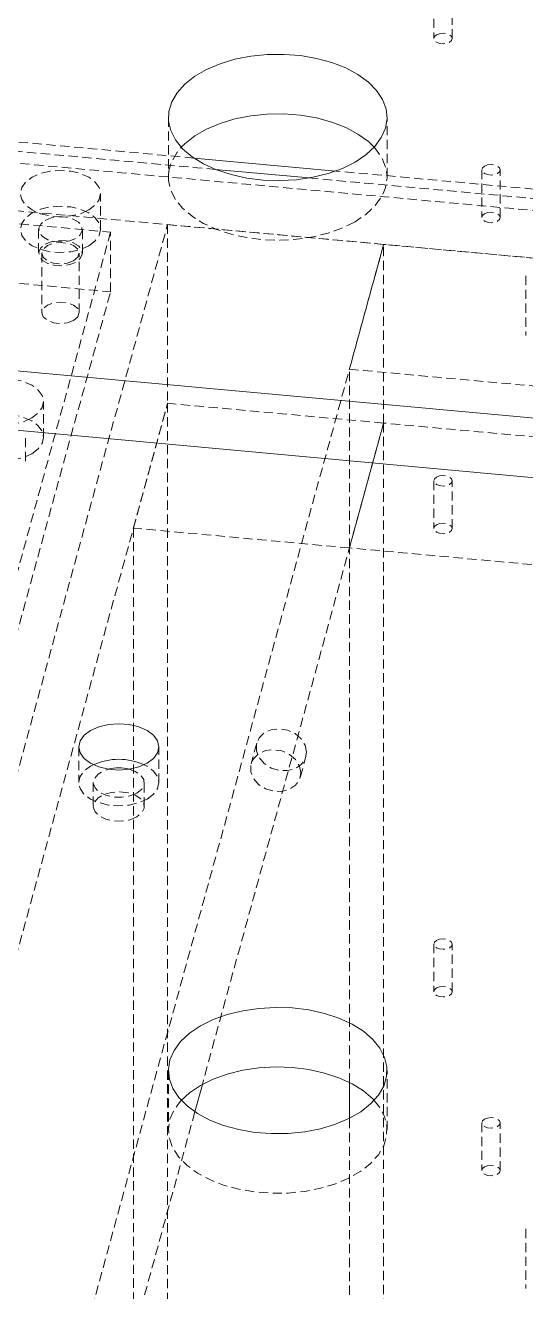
# Model space of a CAD drawing. Header units: millimetres. Extents: x 1529 to 6255, y 1713 to 5797.
# Drawn here: x 5056.2 to 5124.8, y 5103.3 to 5276.9 of the extents above; entities that cross this region are included whole.
import ezdxf

# ---------------------------------------------------------------- set-up
doc = ezdxf.new("R2010")
doc.units = ezdxf.units.MM
doc.linetypes.add('HIDDEN', pattern=[1.905, 1.27, -0.635])

msp = doc.modelspace()

# ---------------------------------------------------------------- linework, layer by layer
at = {"color": 7, "linetype": 'HIDDEN', "lineweight": 0}
for p, q in [((5112.232, 5281.584), (5112.232, 5275.051)), ((5114.732, 5275.051), (5114.732, 5281.584)), ((5079.315, 5258.676), (4969.025, 5268.761)), ((4968.243, 5265.91), (5538.738, 5213.747)), ((5075.808, 5264.241), (5075.808, 5256.076)), ((5105.808, 5256.076), (5105.808, 5264.241)), ((5054.521, 5259.654), (5082.285, 5257.116)), ((5095.099, 5255.944), (5452.461, 5223.269)), ((5539.52, 5216.598), (5098.759, 5256.899)), ((5118.817, 5257.069), (5118.817, 5250.537)), ((5121.317, 5250.537), (5121.317, 5257.069)), ((5066.514, 5248.901), (5066.514, 5253.8)), ((5040.224, 5251.043), (5067.879, 5248.514)), ((5452.461, 5215.104), (5054.521, 5251.489)), ((5032.687, 5092.752), (5075.707, 5249.552)), ((5075.707, 5249.552), (5105.337, 5246.842)), ((5075.707, 5249.552), (5075.707, 5225.055)), ((5067.879, 5248.514), (5034.715, 5127.636)), ((5058.014, 5248.901), (5058.014, 5245.635)), ((5064.014, 5245.635), (5064.014, 5248.901)), ((5067.879, 5240.348), (5067.879, 5248.514)), ((5058.464, 5245.635), (5058.464, 5237.469)), ((5062.318, 5090.043), (5105.337, 5246.842)), ((5063.564, 5237.469), (5063.564, 5245.635)), ((5105.337, 5246.842), (5100.644, 5229.737)), ((5401.644, 5219.75), (5105.337, 5246.842)), ((5105.337, 5222.346), (5105.337, 5246.842)), ((5040.224, 5242.877), (5067.879, 5240.348)), ((5124.82, 5242.537), (5124.82, 5234.372)), ((5034.715, 5119.47), (5067.879, 5240.348)), ((5100.644, 5229.737), (5396.951, 5202.645)), ((5100.644, 5205.241), (5100.644, 5229.737)), ((5032.687, 5068.256), (5075.707, 5225.055)), ((5058.693, 5220.392), (5058.693, 5225.291)), ((5071.014, 5207.95), (5075.707, 5225.055)), ((5105.337, 5222.346), (5075.707, 5225.055)), ((5075.707, 5225.055), (5075.707, 4718.8)), ((5105.337, 5222.346), (5080.469, 5131.703)), ((5100.644, 5205.241), (5105.337, 5222.346)), ((5105.337, 5222.346), (5105.337, 4716.091)), ((5401.644, 5195.254), (5105.337, 5222.346)), ((5056.192, 5217.126), (5056.192, 5220.392)), ((5112.232, 5214.439), (5112.232, 5207.907)), ((5114.732, 5207.907), (5114.732, 5214.439)), ((5071.014, 5207.95), (5071.014, 4701.695)), ((5100.644, 5205.241), (5071.014, 5207.95)), ((5100.644, 5131.967), (5100.644, 5205.241)), ((5396.951, 5178.148), (5100.644, 5205.241)), ((5063.512, 5177.963), (5063.512, 5173.063)), ((5074.512, 5173.063), (5074.512, 5177.963)), ((5087.929, 5178.485), (5087.147, 5175.634)), ((5093.897, 5173.782), (5094.68, 5176.633)), ((5065.512, 5173.063), (5065.512, 5169.797)), ((5072.512, 5169.797), (5072.512, 5173.063)), ((5112.232, 5150.937), (5112.232, 5144.405)), ((5114.732, 5144.405), (5114.732, 5150.937)), ((5075.808, 5133.595), (5075.808, 5125.429)), ((5105.808, 5125.429), (5105.808, 5133.595)), ((5079.438, 5127.946), (5062.318, 5065.547)), ((5100.644, 4698.985), (5100.644, 5127.057)), ((5118.817, 5126.422), (5118.817, 5119.89)), ((5121.317, 5119.89), (5121.317, 5126.422)), ((5124.82, 5111.891), (5124.82, 5103.725))]:
    msp.add_line(p, q, dxfattribs=at)
at = {"color": 7, "linetype": 'Continuous', "lineweight": 15}
for p, q in [((5098.759, 5256.899), (5079.315, 5258.676)), ((5082.285, 5257.116), (5095.099, 5255.944)), ((5011.501, 5233.501), (5409.441, 5197.116)), ((5011.501, 5225.336), (5409.441, 5188.951)), ((5080.469, 5131.703), (5079.438, 5127.946)), ((5100.644, 5127.057), (5100.644, 5131.967))]:
    msp.add_line(p, q, dxfattribs=at)
at = {"color": 7, "linetype": 'HIDDEN', "lineweight": 0, "flags": 128}
for points in [[(5112.598, 5275.562), (5113.003, 5275.718), (5113.482, 5275.773), (5113.96, 5275.718), (5114.366, 5275.562), (5114.637, 5275.328), (5114.732, 5275.051), (5114.637, 5274.775), (5114.366, 5274.541), (5113.96, 5274.385), (5113.482, 5274.33), (5113.003, 5274.385), (5112.598, 5274.541), (5112.327, 5274.775), (5112.232, 5275.051), (5112.327, 5275.328), (5112.598, 5275.562)], [(5101.414, 5249.953), (5099.671, 5249.09), (5097.72, 5248.391), (5095.606, 5247.872), (5093.381, 5247.545), (5091.095, 5247.418), (5088.802, 5247.494), (5086.557, 5247.772), (5084.41, 5248.244), (5082.414, 5248.899), (5080.615, 5249.723), (5079.055, 5250.695), (5077.77, 5251.794), (5076.79, 5252.993), (5076.139, 5254.265), (5075.832, 5255.578), (5075.876, 5256.904), (5076.27, 5258.21), (5077.005, 5259.466), (5077.579, 5260.159)], [(5104.036, 5260.159), (5104.375, 5259.769), (5105.193, 5258.53), (5105.673, 5257.234), (5105.805, 5255.91), (5105.585, 5254.59), (5105.019, 5253.306), (5104.12, 5252.086), (5102.909, 5250.959), (5101.414, 5249.953)], [(5119.183, 5257.579), (5119.589, 5257.736), (5120.067, 5257.791), (5120.545, 5257.736), (5120.951, 5257.579), (5121.222, 5257.345), (5121.317, 5257.069), (5121.222, 5256.793), (5120.951, 5256.559), (5120.545, 5256.402), (5120.067, 5256.347), (5119.589, 5256.402), (5119.183, 5256.559), (5118.912, 5256.793), (5118.817, 5257.069), (5118.912, 5257.345), (5119.183, 5257.579)], [(5064.903, 5251.555), (5063.764, 5251.05), (5062.438, 5250.733), (5061.014, 5250.625), (5059.591, 5250.733), (5058.264, 5251.05), (5057.125, 5251.555), (5056.251, 5252.213), (5055.702, 5252.978), (5055.514, 5253.8), (5055.702, 5254.622), (5056.251, 5255.388), (5057.125, 5256.045), (5058.264, 5256.55), (5059.591, 5256.867), (5061.014, 5256.975), (5062.438, 5256.867), (5063.764, 5256.55), (5064.903, 5256.045), (5065.777, 5255.388), (5066.327, 5254.622), (5066.514, 5253.8), (5066.327, 5252.978), (5065.777, 5252.213), (5064.903, 5251.555)], [(5064.903, 5246.656), (5065.777, 5247.313), (5066.327, 5248.079), (5066.514, 5248.901), (5066.327, 5249.723), (5065.777, 5250.488), (5064.903, 5251.146), (5063.764, 5251.651), (5062.438, 5251.968), (5061.014, 5252.076), (5059.591, 5251.968), (5058.264, 5251.651), (5057.125, 5251.146), (5056.251, 5250.488), (5055.702, 5249.723), (5055.514, 5248.901), (5055.702, 5248.079), (5056.251, 5247.313), (5057.125, 5246.656), (5058.264, 5246.151), (5059.591, 5245.834), (5061.014, 5245.726), (5062.438, 5245.834), (5063.764, 5246.151), (5064.903, 5246.656)], [(5119.183, 5251.047), (5119.589, 5251.203), (5120.067, 5251.258), (5120.545, 5251.203), (5120.951, 5251.047), (5121.222, 5250.813), (5121.317, 5250.537), (5121.222, 5250.26), (5120.951, 5250.026), (5120.545, 5249.87), (5120.067, 5249.815), (5119.589, 5249.87), (5119.183, 5250.026), (5118.912, 5250.26), (5118.817, 5250.537), (5118.912, 5250.813), (5119.183, 5251.047)], [(5058.893, 5250.125), (5059.746, 5250.47), (5060.753, 5250.626), (5061.791, 5250.574), (5062.735, 5250.32), (5063.472, 5249.894), (5063.912, 5249.349), (5064.003, 5248.75), (5063.733, 5248.169), (5063.136, 5247.676), (5062.282, 5247.331), (5061.276, 5247.176), (5060.238, 5247.228), (5059.293, 5247.482), (5058.557, 5247.908), (5058.116, 5248.453), (5058.026, 5249.052), (5058.295, 5249.633), (5058.893, 5250.125)], [(5058.893, 5246.859), (5059.746, 5247.204), (5060.753, 5247.36), (5061.791, 5247.308), (5062.735, 5247.053), (5063.472, 5246.628), (5063.912, 5246.083), (5064.003, 5245.484), (5063.733, 5244.903), (5063.136, 5244.41), (5062.282, 5244.065), (5061.276, 5243.909), (5060.238, 5243.962), (5059.293, 5244.216), (5058.557, 5244.641), (5058.116, 5245.186), (5058.026, 5245.786), (5058.295, 5246.367), (5058.893, 5246.859)], [(5062.817, 5244.594), (5063.37, 5245.071), (5063.564, 5245.635), (5063.37, 5246.198), (5062.817, 5246.676), (5061.99, 5246.995), (5061.014, 5247.107), (5060.038, 5246.995), (5059.211, 5246.676), (5058.658, 5246.198), (5058.464, 5245.635), (5058.658, 5245.071), (5059.211, 5244.594), (5060.038, 5244.275), (5061.014, 5244.163), (5061.99, 5244.275), (5062.817, 5244.594)], [(5062.817, 5236.428), (5063.37, 5236.906), (5063.564, 5237.469), (5063.37, 5238.033), (5062.817, 5238.51), (5061.99, 5238.829), (5061.014, 5238.941), (5060.038, 5238.829), (5059.211, 5238.51), (5058.658, 5238.033), (5058.464, 5237.469), (5058.658, 5236.906), (5059.211, 5236.428), (5060.038, 5236.109), (5061.014, 5235.997), (5061.99, 5236.109), (5062.817, 5236.428)], [(5057.082, 5223.046), (5055.943, 5222.541), (5054.616, 5222.224), (5053.192, 5222.116), (5051.769, 5222.224), (5050.443, 5222.541), (5049.303, 5223.046), (5048.429, 5223.704), (5047.88, 5224.469), (5047.692, 5225.291), (5047.88, 5226.113), (5048.429, 5226.879), (5049.303, 5227.536), (5050.443, 5228.041), (5051.769, 5228.358), (5053.193, 5228.466), (5054.616, 5228.358), (5055.943, 5228.041), (5057.082, 5227.536), (5057.956, 5226.879), (5058.505, 5226.113), (5058.693, 5225.291), (5058.505, 5224.469), (5057.956, 5223.704), (5057.082, 5223.046)], [(5057.082, 5218.147), (5057.956, 5218.804), (5058.505, 5219.57), (5058.693, 5220.392), (5058.505, 5221.214), (5057.956, 5221.979), (5057.082, 5222.637), (5055.943, 5223.142), (5054.616, 5223.459), (5053.193, 5223.567), (5051.769, 5223.459), (5050.443, 5223.142), (5049.303, 5222.637), (5048.429, 5221.979), (5047.88, 5221.214), (5047.692, 5220.392), (5047.88, 5219.57), (5048.429, 5218.804), (5049.303, 5218.147), (5050.443, 5217.642), (5051.769, 5217.325), (5053.192, 5217.217), (5054.616, 5217.325), (5055.943, 5217.642), (5057.082, 5218.147)], [(5112.598, 5214.949), (5113.003, 5215.105), (5113.482, 5215.16), (5113.96, 5215.105), (5114.366, 5214.949), (5114.637, 5214.715), (5114.732, 5214.439), (5114.637, 5214.163), (5114.366, 5213.929), (5113.96, 5213.772), (5113.482, 5213.717), (5113.003, 5213.772), (5112.598, 5213.929), (5112.327, 5214.163), (5112.232, 5214.439), (5112.327, 5214.715), (5112.598, 5214.949)], [(5112.598, 5208.417), (5113.003, 5208.573), (5113.482, 5208.628), (5113.96, 5208.573), (5114.366, 5208.417), (5114.637, 5208.183), (5114.732, 5207.907), (5114.637, 5207.63), (5114.366, 5207.396), (5113.96, 5207.24), (5113.482, 5207.185), (5113.003, 5207.24), (5112.598, 5207.396), (5112.327, 5207.63), (5112.232, 5207.907), (5112.327, 5208.183), (5112.598, 5208.417)], [(5094.761, 5177.243), (5094.574, 5178.188), (5094.032, 5179.065), (5093.195, 5179.779), (5092.153, 5180.252), (5091.019, 5180.433), (5089.916, 5180.303), (5088.963, 5179.876), (5088.264, 5179.197), (5087.894, 5178.341), (5087.894, 5177.401), (5088.264, 5176.477), (5088.963, 5175.671), (5089.916, 5175.069), (5091.019, 5174.737), (5092.153, 5174.711), (5093.195, 5174.994), (5094.032, 5175.554), (5094.574, 5176.332), (5094.761, 5177.243)], [(5093.979, 5174.392), (5093.792, 5175.337), (5093.25, 5176.214), (5092.413, 5176.928), (5091.371, 5177.401), (5090.237, 5177.583), (5089.133, 5177.453), (5088.181, 5177.025), (5087.482, 5176.347), (5087.112, 5175.49), (5087.112, 5174.55), (5087.482, 5173.626), (5088.181, 5172.82), (5089.133, 5172.218), (5090.237, 5171.886), (5091.371, 5171.86), (5092.413, 5172.143), (5093.25, 5172.704), (5093.792, 5173.481), (5093.979, 5174.392)], [(5065.513, 5175.513), (5065.123, 5175.309), (5064.249, 5174.651), (5063.7, 5173.885), (5063.512, 5173.063), (5063.7, 5172.242), (5064.249, 5171.476), (5065.123, 5170.818), (5066.262, 5170.314), (5067.589, 5169.997), (5069.012, 5169.888), (5070.436, 5169.997), (5071.762, 5170.314), (5072.901, 5170.818)], [(5071.487, 5171.635), (5070.55, 5171.248), (5069.445, 5171.058), (5068.294, 5171.086), (5067.221, 5171.328), (5066.342, 5171.758), (5065.752, 5172.329), (5065.515, 5172.98), (5065.658, 5173.64), (5066.164, 5174.237), (5066.979, 5174.708), (5067.556, 5174.901)], [(5070.468, 5174.901), (5071.274, 5174.605), (5072.019, 5174.098), (5072.438, 5173.478), (5072.485, 5172.813), (5072.157, 5172.176), (5071.487, 5171.635)], [(5072.901, 5170.818), (5073.775, 5171.476), (5074.325, 5172.242), (5074.512, 5173.063), (5074.325, 5173.885), (5073.775, 5174.651), (5072.901, 5175.309), (5072.511, 5175.513)], [(5071.487, 5168.369), (5070.55, 5167.982), (5069.445, 5167.792), (5068.294, 5167.82), (5067.221, 5168.062), (5066.342, 5168.491), (5065.752, 5169.063), (5065.515, 5169.714), (5065.658, 5170.374), (5066.164, 5170.971), (5066.979, 5171.442), (5068.014, 5171.734), (5069.157, 5171.816), (5070.285, 5171.68), (5071.274, 5171.339), (5072.019, 5170.831), (5072.438, 5170.212), (5072.485, 5169.547), (5072.157, 5168.91), (5071.487, 5168.369)], [(5112.598, 5151.447), (5113.003, 5151.604), (5113.482, 5151.659), (5113.96, 5151.604), (5114.366, 5151.447), (5114.637, 5151.213), (5114.732, 5150.937), (5114.637, 5150.661), (5114.366, 5150.427), (5113.96, 5150.271), (5113.482, 5150.216), (5113.003, 5150.271), (5112.598, 5150.427), (5112.327, 5150.661), (5112.232, 5150.937), (5112.327, 5151.213), (5112.598, 5151.447)], [(5112.598, 5144.915), (5113.003, 5145.072), (5113.482, 5145.127), (5113.96, 5145.072), (5114.366, 5144.915), (5114.637, 5144.681), (5114.732, 5144.405), (5114.637, 5144.129), (5114.366, 5143.895), (5113.96, 5143.738), (5113.482, 5143.683), (5113.003, 5143.738), (5112.598, 5143.895), (5112.327, 5144.129), (5112.232, 5144.405), (5112.327, 5144.681), (5112.598, 5144.915)], [(5104.036, 5129.512), (5104.825, 5128.512), (5105.476, 5127.241), (5105.783, 5125.927), (5105.739, 5124.601), (5105.345, 5123.295), (5104.61, 5122.039), (5103.552, 5120.863), (5102.195, 5119.793), (5100.571, 5118.856), (5098.718, 5118.072), (5096.68, 5117.461), (5094.505, 5117.037), (5092.242, 5116.81), (5089.946, 5116.784), (5087.67, 5116.962), (5085.468, 5117.337), (5083.391, 5117.903), (5081.487, 5118.644), (5079.802, 5119.545), (5078.376, 5120.584), (5077.24, 5121.736), (5076.423, 5122.975), (5075.942, 5124.272), (5075.81, 5125.595), (5076.03, 5126.915), (5076.596, 5128.2), (5077.495, 5129.42), (5077.579, 5129.512)], [(5119.183, 5126.933), (5119.589, 5127.089), (5120.067, 5127.144), (5120.545, 5127.089), (5120.951, 5126.933), (5121.222, 5126.699), (5121.317, 5126.422), (5121.222, 5126.146), (5120.951, 5125.912), (5120.545, 5125.756), (5120.067, 5125.701), (5119.589, 5125.756), (5119.183, 5125.912), (5118.912, 5126.146), (5118.817, 5126.422), (5118.912, 5126.699), (5119.183, 5126.933)], [(5119.183, 5120.4), (5119.589, 5120.557), (5120.067, 5120.612), (5120.545, 5120.557), (5120.951, 5120.4), (5121.222, 5120.166), (5121.317, 5119.89), (5121.222, 5119.614), (5120.951, 5119.38), (5120.545, 5119.223), (5120.067, 5119.168), (5119.589, 5119.223), (5119.183, 5119.38), (5118.912, 5119.614), (5118.817, 5119.89), (5118.912, 5120.166), (5119.183, 5120.4)]]:
    msp.add_lwpolyline(points, dxfattribs=at)
at = {"color": 7, "linetype": 'Continuous', "lineweight": 15, "flags": 128}
for points in [[(5101.414, 5258.118), (5099.671, 5257.255), (5097.72, 5256.556), (5095.606, 5256.037), (5093.381, 5255.71), (5091.095, 5255.584), (5088.802, 5255.66), (5086.557, 5255.937), (5084.41, 5256.409), (5082.414, 5257.064), (5080.615, 5257.888), (5079.055, 5258.861), (5077.77, 5259.96), (5076.79, 5261.159), (5076.139, 5262.43), (5075.832, 5263.744), (5075.876, 5265.069), (5076.27, 5266.375), (5077.005, 5267.632), (5078.063, 5268.808), (5079.42, 5269.878), (5081.044, 5270.815), (5082.897, 5271.598), (5084.935, 5272.209), (5087.111, 5272.633), (5089.373, 5272.861), (5091.669, 5272.886), (5093.945, 5272.709), (5096.147, 5272.333), (5098.224, 5271.768), (5100.128, 5271.026), (5101.813, 5270.125), (5103.24, 5269.087), (5104.375, 5267.934), (5105.193, 5266.695), (5105.673, 5265.399), (5105.805, 5264.075), (5105.585, 5262.756), (5105.019, 5261.471), (5104.12, 5260.251), (5102.909, 5259.125), (5101.414, 5258.118)], [(5077.579, 5260.159), (5078.063, 5260.643), (5079.42, 5261.712), (5081.044, 5262.65), (5082.897, 5263.433), (5084.935, 5264.044), (5087.111, 5264.468), (5089.373, 5264.695), (5091.669, 5264.721), (5093.945, 5264.544), (5096.147, 5264.168), (5098.224, 5263.603), (5100.128, 5262.861), (5101.813, 5261.96), (5103.24, 5260.921), (5104.036, 5260.159)], [(5072.901, 5175.718), (5071.762, 5175.213), (5070.436, 5174.896), (5069.012, 5174.788), (5067.589, 5174.896), (5066.262, 5175.213), (5065.123, 5175.718), (5064.249, 5176.375), (5063.7, 5177.141), (5063.512, 5177.963), (5063.7, 5178.784), (5064.249, 5179.55), (5065.123, 5180.208), (5066.262, 5180.712), (5067.589, 5181.03), (5069.012, 5181.138), (5070.436, 5181.03), (5071.762, 5180.712), (5072.901, 5180.208), (5073.775, 5179.55), (5074.325, 5178.784), (5074.512, 5177.963), (5074.325, 5177.141), (5073.775, 5176.375), (5072.901, 5175.718)], [(5080.201, 5139.718), (5081.944, 5140.581), (5083.896, 5141.28), (5086.009, 5141.799), (5088.234, 5142.126), (5090.52, 5142.252), (5092.813, 5142.176), (5095.059, 5141.899), (5097.205, 5141.427), (5099.201, 5140.772), (5101, 5139.948), (5102.561, 5138.975), (5103.846, 5137.876), (5104.825, 5136.677), (5105.476, 5135.406), (5105.783, 5134.092), (5105.739, 5132.767), (5105.345, 5131.461), (5104.61, 5130.205), (5103.552, 5129.028), (5102.195, 5127.958), (5100.571, 5127.021), (5098.718, 5126.238), (5096.68, 5125.627), (5094.505, 5125.203), (5092.242, 5124.975), (5089.946, 5124.95), (5087.67, 5125.127), (5085.468, 5125.503), (5083.391, 5126.068), (5081.487, 5126.81), (5079.802, 5127.711), (5078.376, 5128.749), (5077.24, 5129.902), (5076.423, 5131.141), (5075.942, 5132.437), (5075.81, 5133.761), (5076.03, 5135.08), (5076.596, 5136.365), (5077.495, 5137.585), (5078.706, 5138.711), (5080.201, 5139.718)], [(5080.201, 5131.552), (5081.944, 5132.415), (5083.896, 5133.115), (5086.009, 5133.634), (5088.234, 5133.96), (5090.52, 5134.087), (5092.813, 5134.011), (5095.059, 5133.734), (5097.205, 5133.262), (5099.201, 5132.606), (5101, 5131.782), (5102.561, 5130.81), (5103.846, 5129.711), (5104.036, 5129.512)], [(5077.579, 5129.512), (5078.706, 5130.546), (5080.201, 5131.552)]]:
    msp.add_lwpolyline(points, dxfattribs=at)
at = {"color": 7, "linetype": 'Continuous', "lineweight": 15}
for centre, radius, start, end in [((5069.012, 5167.72), 8.542, 65.81822, 114.18178), ((5069.012, 5169.278), 5.809, 75.48433, 104.51567)]:
    msp.add_arc(centre, radius, start, end, dxfattribs=at)

doc.saveas('drawing.dxf')
